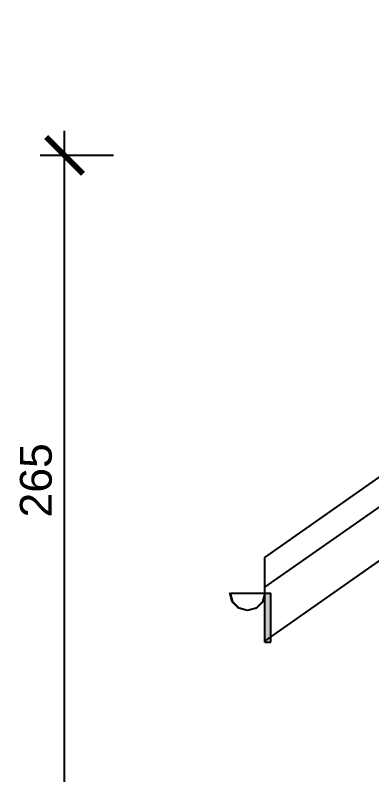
# Model space of a CAD drawing. Header units: millimetres. Extents: x 4647 to 73915, y -13612 to -8141.
# Drawn here: x 6262.5 to 6408.2, y -10776.1 to -10466.1 of the extents above; entities that cross this region are included whole.
import ezdxf

# ---------------------------------------------------------------- set-up
doc = ezdxf.new("R2010")
doc.units = ezdxf.units.MM
doc.layers.add('a_wymiary', color=250, linetype='Continuous', lineweight=9)
doc.layers.add('Konstrukcja - Dach', color=7, linetype='Continuous')
doc.layers.add('Wnętrze - Umeblowanie', color=7, linetype='Continuous')
doc.styles.get("Standard").update_dxf_attribs({"font": 'arial.ttf'})
doc.dimstyles.new('1-100', dxfattribs={"dimtxt": 13, "dimasz": 15, "dimexe": 10, "dimexo": 20, "dimgap": 5, "dimtad": 1, "dimdec": 1, "dimrnd": 0.5, "dimtxsty": 'Standard', "dimblk": 'ARCHTICK', "dimcen": 0.09, "dimdle": 10, "dimadec": 0, "dimazin": 0, "dimtfac": 1, "dimtdec": 1, "dimtofl": 0, "dimtmove": 0, "dimatfit": 3, "dimfxl": 10, "dimfxlon": 1, "dimtolj": 1, "dimtzin": 0, "dimarcsym": 0})

# ---------------------------------------------------------------- blocks, each defined once
blk = doc.blocks.new('_ArchTick')
at = {"color": 0, "linetype": 'ByBlock', "const_width": 0.15}
blk.add_lwpolyline([(-0.5, -0.5), (0.5, 0.5)], dxfattribs=at)
blk = doc.blocks.new('*D801')
at = {"layer": 'a_wymiary', "color": 0, "lineweight": -2, "transparency": 16777216}
for p, q in [((6364.42, -10210.99), (6364.42, -10180.99)), ((7464.4, -10210.99), (7464.4, -10180.99)), ((6354.42, -10190.99), (7474.4, -10190.99))]:
    blk.add_line(p, q, dxfattribs=at)
at = {"layer": 'DEFPOINTS', "color": 0, "transparency": 16777216}
for p in [(7464.4, -10190.99), (6364.42, -10687.41), (7464.4, -10687.41)]:
    blk.add_point(p, dxfattribs=at)
at = {"layer": 'a_wymiary', "color": 0, "lineweight": -2, "transparency": 16777216, "xscale": 15, "yscale": 15, "zscale": 15, "rotation": 180}
blk.add_blockref('_ArchTick', (6364.42, -10190.99), dxfattribs=at)
at = {"layer": 'a_wymiary', "color": 0, "lineweight": -2, "transparency": 16777216, "xscale": 15, "yscale": 15, "zscale": 15}
blk.add_blockref('_ArchTick', (7464.4, -10190.99), dxfattribs=at)
at = {"layer": 'a_wymiary', "color": 0, "transparency": 16777216, "insert": (6914.41, -10179.35), "char_height": 13, "attachment_point": 5}
blk.add_mtext('\\A1;1100', dxfattribs=at)
blk = doc.blocks.new('*D865')
at = {"layer": 'a_wymiary', "color": 0, "lineweight": -2, "transparency": 16777216}
for p, q in [((6282.67, -10798.57), (6282.67, -10513.34)), ((6302.67, -10523.34), (6272.67, -10523.34)), ((6302.67, -10788.57), (6272.67, -10788.57))]:
    blk.add_line(p, q, dxfattribs=at)
at = {"layer": 'DEFPOINTS', "color": 0, "transparency": 16777216}
for p in [(6282.67, -10523.34), (6640.6, -10523.34), (6642.09, -10788.57)]:
    blk.add_point(p, dxfattribs=at)
at = {"layer": 'a_wymiary', "color": 0, "lineweight": -2, "transparency": 16777216, "xscale": 15, "yscale": 15, "zscale": 15}
for p, rotation in [((6282.67, -10523.34), 90), ((6282.67, -10788.57), 270)]:
    blk.add_blockref('_ArchTick', p, dxfattribs=dict(at, rotation=rotation))
at = {"layer": 'a_wymiary', "color": 0, "transparency": 16777216, "insert": (6271.03, -10655.96), "char_height": 13, "attachment_point": 5, "rotation": 90}
blk.add_mtext('\\A1;265', dxfattribs=at)

msp = doc.modelspace()

# ---------------------------------------------------------------- hatches: boundary and pattern name
at = {"layer": 'Konstrukcja - Dach', "linetype": 'Continuous', "lineweight": 0}
msp.add_hatch(color=46, dxfattribs=at).paths.add_polyline_path([(6366.92, -10722.06), (6366.92, -10702.06), (6364.42, -10702.06), (6364.42, -10722.06)], flags=0)

# ---------------------------------------------------------------- linework, layer by layer
for p, q in [((6350.42, -10702.06), (6357.42, -10702.06)), ((6351.36, -10705.56), (6350.42, -10702.06)), ((6357.42, -10702.06), (6364.42, -10702.06)), ((6364.42, -10702.06), (6363.49, -10705.56)), ((6353.92, -10708.12), (6351.36, -10705.56)), ((6363.49, -10705.56), (6360.92, -10708.12)), ((6357.42, -10709.06), (6353.92, -10708.12)), ((6360.92, -10708.12), (6357.42, -10709.06))]:
    msp.add_line(p, q)
at = {"layer": 'Konstrukcja - Dach'}
for p, q in [((6364.42, -10687.41), (6914.41, -10302.3)), ((6364.42, -10699.61), (6914.41, -10314.51)), ((6364.42, -10699.61), (6914.41, -10314.51)), ((6364.42, -10721.59), (6914.41, -10336.48)), ((6364.42, -10693.51), (6364.42, -10687.41)), ((6364.42, -10696.56), (6364.42, -10693.51)), ((6364.42, -10699.61), (6364.42, -10696.56)), ((6364.42, -10703.28), (6364.42, -10699.61)), ((6364.42, -10721.59), (6364.42, -10703.28))]:
    msp.add_line(p, q, dxfattribs=at)
at = {"layer": 'Konstrukcja - Dach', "color": 171, "lineweight": 25}
for p, q in [((6364.42, -10702.06), (6366.92, -10702.06)), ((6364.42, -10722.06), (6364.42, -10702.06)), ((6366.92, -10722.06), (6366.92, -10702.06)), ((6364.42, -10722.06), (6366.92, -10722.06))]:
    msp.add_line(p, q, dxfattribs=at)
at = {"layer": 'Wnętrze - Umeblowanie', "color": 102, "lineweight": 20}
for p, q in [((6351.02, -10705.56), (6350.02, -10701.86)), ((6357.42, -10702.06), (6350.42, -10702.06)), ((6351.36, -10705.56), (6350.42, -10702.06)), ((6351.36, -10705.56), (6350.42, -10702.06)), ((6364.42, -10702.06), (6357.42, -10702.06)), ((6364.42, -10702.06), (6363.49, -10705.56)), ((6364.42, -10702.06), (6363.49, -10705.56)), ((6364.42, -10703.35), (6363.83, -10705.56)), ((6353.72, -10708.26), (6351.02, -10705.56)), ((6353.92, -10708.12), (6351.36, -10705.56)), ((6353.92, -10708.12), (6351.36, -10705.56)), ((6363.49, -10705.56), (6360.92, -10708.12)), ((6363.49, -10705.56), (6360.92, -10708.12)), ((6363.83, -10705.56), (6361.12, -10708.26)), ((6357.42, -10709.26), (6353.72, -10708.26)), ((6357.42, -10709.06), (6353.92, -10708.12)), ((6357.42, -10709.06), (6353.92, -10708.12)), ((6360.92, -10708.12), (6357.42, -10709.06)), ((6360.92, -10708.12), (6357.42, -10709.06)), ((6361.12, -10708.26), (6357.42, -10709.26))]:
    msp.add_line(p, q, dxfattribs=at)

# ---------------------------------------------------------------- dimensions: what is measured, and where the dimension line sits
at = {"layer": 'a_wymiary'}
dim = msp.add_linear_dim(base=(7464.4, -10190.99), p1=(6364.42, -10687.41), p2=(7464.4, -10687.41), dimstyle='1-100', override={"dimfxl": 20}, dxfattribs=at)
dim.commit()
dim.dimension.update_dxf_attribs({"geometry": '*D801', "text_midpoint": (6914.41, -10179.35)})
dim = msp.add_linear_dim(base=(6282.67, -10523.34), p1=(6642.09, -10788.57), p2=(6640.6, -10523.34), angle=90, dimstyle='1-100', override={"dimfxl": 20}, dxfattribs=at)
dim.commit()
dim.dimension.update_dxf_attribs({"geometry": '*D865', "text_midpoint": (6271.03, -10655.96)})

doc.saveas('drawing.dxf')
